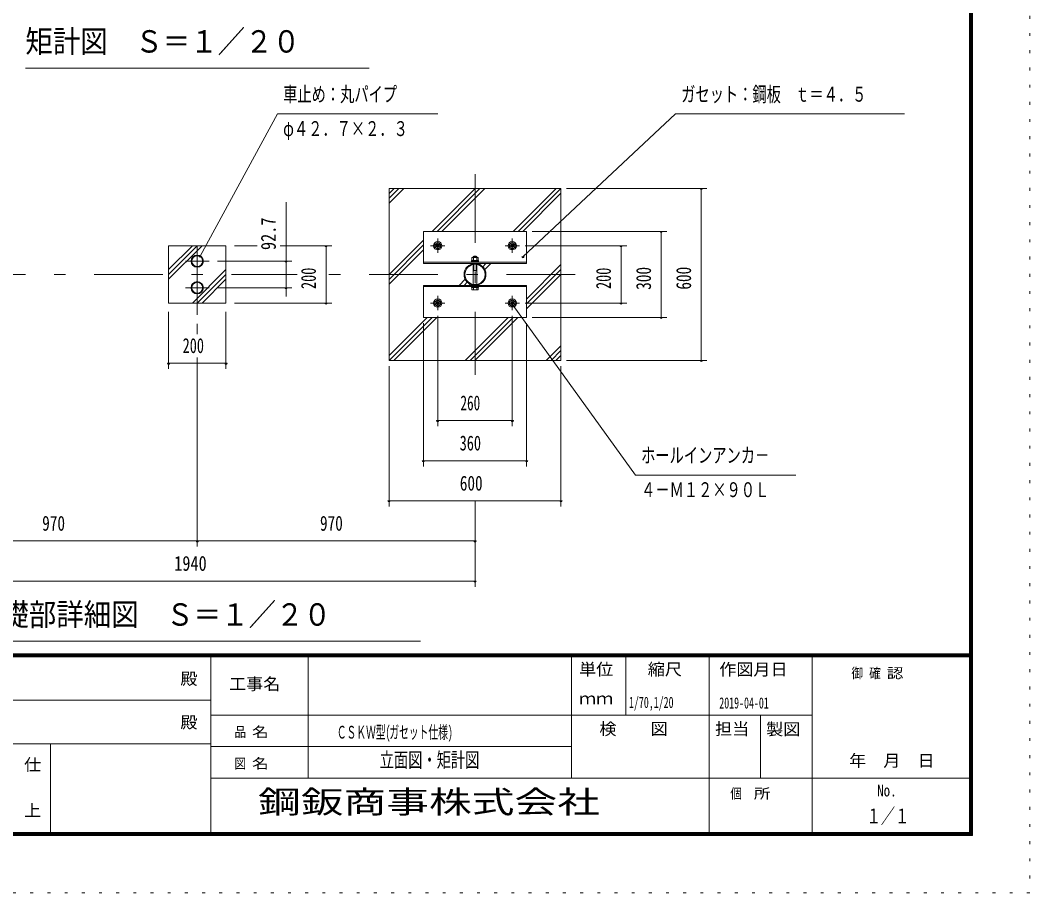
# Model space of a CAD drawing. Units: millimetres, scale not verified, with parts at other scales. Extents: x -30294 to 30299, y -14700 to 14700.
# Drawn here: x 17961 to 30299, y -14700 to -4042 of the extents above; entities that cross this region are included whole.
import ezdxf
from ezdxf.enums import TextEntityAlignment as Align

# ---------------------------------------------------------------- set-up
doc = ezdxf.new("R2010")
doc.units = ezdxf.units.MM
doc.header["$LTSCALE"] = 70
doc.linetypes.add('USER3', pattern=[24, 12, -5, 2, -5])
doc.linetypes.add('USER4', pattern=[3, 0.5, -2.5])
doc.layers.add('0-1_0-F', color=7, linetype='Continuous')
for name, color, linetype, lineweight in [('0-6_2-0BOLD', 7, 'Continuous', 18), ('0-8_2-2CENTER', 3, 'USER3', 18), ('0-9_2-4THIN', 4, 'Continuous', 18), ('0-A_2-5DIM', 3, 'Continuous', 18), ('0-B_2-6HATCH', 2, 'Continuous', 18), ('0-C_F-F', 5, 'Continuous', 18), ('0-D_F-E_J_ADD', 5, 'USER4', 18)]:
    doc.layers.add(name, color=color, linetype=linetype, lineweight=lineweight)
doc.styles.add('ＭＳ ゴシック', font='')
doc.styles.get('ＭＳ ゴシック').set_extended_font_data('MS Gothic')

msp = doc.modelspace()

# ---------------------------------------------------------------- linework, layer by layer
at = {"layer": '0-6_2-0BOLD'}
for p, q in [((24149.06, -6997.82), (22889.06, -6997.82)), ((23475.31, -6997.82), (23475.31, -6986.62)), ((23478.65, -6976.12), (23478.65, -6944.65)), ((23498.06, -6929.57), (23540.06, -6929.57)), ((23498.06, -7269.03), (23498.06, -7025.17)), ((23498.86, -6944.65), (23498.86, -6976.12)), ((23519.06, -6976.12), (23508.57, -6986.62)), ((23519.06, -6986.62), (23529.56, -6976.12)), ((23539.27, -6976.12), (23539.27, -6944.65)), ((23540.07, -6941.12), (23540.07, -6929.57)), ((23540.07, -7025.17), (23540.07, -7269.03)), ((23561.76, -6986.62), (23561.76, -6976.12)), ((23498.06, -7097.57), (23540.07, -7097.57)), ((22889.06, -7296.37), (24149.06, -7296.37)), ((23498.86, -7307.57), (23498.86, -7332.04)), ((23539.27, -7307.57), (23539.27, -7332.04)), ((23562.81, -7307.57), (23562.81, -7296.37))]:
    msp.add_line(p, q, dxfattribs=at)
for points in [[(24569.06, -8197.1), (22469.06, -8197.1), (22469.06, -6097.09), (24569.06, -6097.09)], [(24149.06, -7013.57), (24149.06, -6621.57), (22889.06, -6621.57), (22889.06, -7013.57)], [(23029.06, -6817.3), (23029.06, -6776.89), (23064.06, -6756.68), (23099.06, -6776.89), (23099.06, -6817.3), (23064.07, -6837.51)], [(23939.06, -6817.3), (23974.07, -6837.51), (24009.06, -6817.3), (24009.06, -6776.89), (23974.06, -6756.68), (23939.06, -6776.89)], [(20474.06, -7497.1), (20474.06, -6797.1), (19774.06, -6797.1), (19774.06, -7497.1)], [(24149.06, -7280.62), (22889.06, -7280.62), (22889.06, -7672.62), (24149.06, -7672.62)], [(23029.06, -7476.89), (23029.06, -7517.3), (23064.06, -7537.51), (23099.06, -7517.3), (23099.06, -7476.89), (23064.07, -7456.68)], [(23939.06, -7476.89), (23974.07, -7456.68), (24009.06, -7476.89), (24009.06, -7517.3), (23974.06, -7537.51), (23939.06, -7517.3)]]:
    msp.add_lwpolyline(points, close=True, dxfattribs=at)
for points in [[(23475.31, -6986.62), (23562.81, -6986.62), (23562.81, -6997.82)], [(23561.76, -6976.12), (23476.36, -6976.12), (23476.36, -6986.62)], [(23478.65, -6944.65), (23484.76, -6941.12), (23553.37, -6941.12), (23559.48, -6944.65), (23559.48, -6976.12)], [(23540.06, -6929.57), (23533.06, -6922.57), (23505.06, -6922.57), (23498.06, -6929.57), (23498.06, -6941.12)], [(23562.81, -7307.57), (23475.31, -7307.57), (23475.31, -7296.37)], [(23478.65, -7307.57), (23478.65, -7332.04), (23484.76, -7335.57), (23553.37, -7335.57)], [(23553.37, -7335.57), (23559.48, -7332.04), (23559.48, -7307.57)]]:
    msp.add_lwpolyline(points, dxfattribs=at)
for centre, radius in [((23064.06, -6797.09), 50.75), ((23064.06, -6797.09), 34.3), ((23064.06, -6797.09), 15.4), ((23974.06, -6797.09), 50.75), ((23974.06, -6797.09), 34.3), ((23974.06, -6797.09), 15.4), ((20124.06, -6984.87), 74.72), ((20124.06, -6984.87), 66.67), ((23519.06, -7147.1), 133.53), ((23519.06, -7147.1), 123.72), ((20124.06, -7309.32), 74.72), ((20124.06, -7309.32), 66.67), ((23064.06, -7497.1), 50.75), ((23064.06, -7497.1), 34.3), ((23064.06, -7497.1), 15.4), ((23974.06, -7497.1), 50.75), ((23974.06, -7497.1), 34.3), ((23974.06, -7497.1), 15.4)]:
    msp.add_circle(centre, radius, dxfattribs=at)
for centre, radius, start, end in [((23488.75, -6957.33), 16.21, 51.45377, 90), ((23519.06, -7000.69), 59.57, 70.16867, 109.82912), ((23549.38, -6957.34), 16.22, 90, 128.53143), ((23488.75, -7319.36), 16.21, 270, 308.54623), ((23519.06, -7276), 59.57, 250.17088, 289.83133), ((23549.38, -7319.35), 16.22, 231.46857, 270)]:
    msp.add_arc(centre, radius, start, end, dxfattribs=at)
at = {"layer": '0-8_2-2CENTER'}
for p, q in [((23519.06, -5922.1), (23519.06, -8372.1)), ((20124.06, -7642.07), (20124.06, -6652.12)), ((23064.06, -6709.6), (23064.06, -6884.6)), ((23974.06, -6709.6), (23974.06, -6884.6)), ((22976.56, -6797.09), (23151.56, -6797.09)), ((23886.56, -6797.09), (24061.56, -6797.09)), ((19979.33, -6984.87), (20268.79, -6984.87)), ((15504.07, -7147.1), (21344.86, -7147.1)), ((24744.05, -7147.1), (21629.05, -7147.1)), ((20268.79, -7309.32), (19979.33, -7309.32)), ((23151.56, -7497.1), (22976.56, -7497.1)), ((23064.06, -7584.6), (23064.06, -7409.6)), ((24061.56, -7497.1), (23886.56, -7497.1)), ((23974.06, -7584.6), (23974.06, -7409.6))]:
    msp.add_line(p, q, dxfattribs=at)
at = {"layer": '0-9_2-4THIN'}
for p, q in [((23503.66, -6923.97), (23503.66, -6941.12)), ((23534.46, -6941.12), (23534.46, -6923.97))]:
    msp.add_line(p, q, dxfattribs=at)
for points in [[(23503.66, -7024.33), (23503.66, -7097.57), (23498.06, -7107.28)], [(23540.07, -7107.28), (23534.46, -7097.57), (23534.46, -7024.33)]]:
    msp.add_lwpolyline(points, dxfattribs=at)
for centre in [(23064.06, -6797.09), (23974.06, -6797.09), (23064.06, -7497.1), (23974.06, -7497.1)]:
    msp.add_circle(centre, 21, dxfattribs=at)
at = {"layer": '0-A_2-5DIM'}
for p, q in [((22224.06, -4627.1), (18024.06, -4627.1)), ((26354.06, -6097.09), (24639.06, -6097.09)), ((26298.05, -6097.09), (26270.05, -6097.09)), ((26284.05, -6097.09), (26284.05, -8197.1)), ((21209.06, -7416.2), (21209.06, -6263.87)), ((25864.06, -6622.1), (24219.06, -6622.1)), ((25808.05, -6622.1), (25780.05, -6622.1)), ((25794.05, -7672.09), (25794.05, -6622.1)), ((20855, -6797.1), (20579.05, -6797.1)), ((21139.05, -6797.1), (21769.06, -6797.1)), ((21713.06, -6797.1), (21685.06, -6797.1)), ((21699.06, -6797.1), (21699.06, -7497.1)), ((24131.56, -6797.09), (25374.06, -6797.09)), ((25318.05, -6797.1), (25290.05, -6797.1)), ((25304.05, -6797.09), (25304.05, -7497.1)), ((20173.66, -6924.2), (20145.66, -6924.2)), ((20373.78, -6984.87), (21279.06, -6984.87)), ((21223.06, -6984.87), (21195.06, -6984.87)), ((24117.76, -6931.72), (24089.76, -6931.72)), ((21279.06, -7309.32), (20373.78, -7309.32)), ((21223.06, -7309.32), (21195.06, -7309.32)), ((21769.06, -7497.1), (20579.05, -7497.1)), ((21713.06, -7497.1), (21685.06, -7497.1)), ((23997.33, -7524.72), (23969.33, -7524.72)), ((25374.06, -7497.1), (24131.56, -7497.1)), ((25318.05, -7497.1), (25290.05, -7497.1)), ((19774.06, -8302.1), (19774.06, -7602.1)), ((20474.06, -7602.1), (20474.06, -8302.1)), ((20124.06, -7752.45), (20124.06, -7878.52)), ((22889.06, -7742.62), (22889.06, -9492.09)), ((23064.06, -9002.09), (23064.06, -7654.6)), ((23974.06, -9002.09), (23974.06, -7654.6)), ((24149.06, -9492.09), (24149.06, -7742.62)), ((24219.06, -7672.09), (25864.06, -7672.09)), ((25808.05, -7672.09), (25780.05, -7672.09)), ((19788.06, -8232.1), (19760.06, -8232.1)), ((20474.06, -8232.1), (19774.06, -8232.1)), ((20124.06, -8162.09), (20124.06, -10472.1)), ((20488.06, -8232.1), (20460.06, -8232.1)), ((26354.06, -8197.1), (24639.06, -8197.1)), ((26298.05, -8197.1), (26270.05, -8197.1)), ((22469.06, -9982.1), (22469.06, -8267.09)), ((24569.06, -8267.09), (24569.06, -9982.1)), ((23078.06, -8932.1), (23050.06, -8932.1)), ((23064.06, -8932.1), (23974.06, -8932.1)), ((23988.06, -8932.1), (23960.06, -8932.1)), ((22903.06, -9422.1), (22875.06, -9422.1)), ((22889.06, -9422.1), (24149.06, -9422.1)), ((24163.06, -9422.1), (24135.06, -9422.1)), ((22483.06, -9912.1), (22455.06, -9912.1)), ((24569.06, -9912.1), (22469.06, -9912.1)), ((23519.06, -10962.1), (23519.06, -9912.1)), ((24583.06, -9912.1), (24555.06, -9912.1)), ((16729.06, -10402.1), (23519.06, -10402.1)), ((20138.06, -10402.1), (20110.06, -10402.1)), ((23533.06, -10402.1), (23505.06, -10402.1)), ((23519.06, -10892.1), (16729.06, -10892.1)), ((23533.06, -10892.1), (23505.06, -10892.1)), ((17394.06, -11627.1), (22854.06, -11627.1))]:
    msp.add_line(p, q, dxfattribs=at)
for points in [[(20159.66, -6924.2), (21104.06, -5187.1), (23064.06, -5187.1)], [(24103.76, -6931.72), (25969.07, -5187.1), (28769.07, -5187.1)], [(23983.33, -7524.72), (25479.06, -9597.1), (27439.07, -9597.1)]]:
    msp.add_lwpolyline(points, dxfattribs=at)
for centre in [(26284.05, -6097.09), (25794.05, -6622.1), (21699.06, -6797.1), (25304.05, -6797.1), (20159.66, -6924.2), (21209.06, -6984.87), (24103.76, -6931.72), (21209.06, -7309.32), (21699.06, -7497.1), (23983.33, -7524.72), (25304.05, -7497.1), (25794.05, -7672.09), (19774.06, -8232.1), (20474.06, -8232.1), (26284.05, -8197.1), (23064.06, -8932.1), (23974.06, -8932.1), (22889.06, -9422.1), (24149.06, -9422.1), (22469.06, -9912.1), (24569.06, -9912.1), (20124.06, -10402.1), (23519.06, -10402.1), (23519.06, -10892.1)]:
    msp.add_arc(centre, 14, 180, 0, dxfattribs=at)
at = {"layer": '0-B_2-6HATCH'}
for p, q in [((22469.06, -6276.59), (22648.56, -6097.09)), ((22589.16, -6097.09), (22469.06, -6217.2)), ((22469.06, -6157.8), (22529.77, -6097.09)), ((22995.25, -6621.57), (23519.72, -6097.09)), ((23579.12, -6097.09), (23054.64, -6621.57)), ((23114.03, -6621.57), (23638.51, -6097.09)), ((23985.19, -6621.57), (24509.67, -6097.09)), ((24569.06, -6097.09), (24044.59, -6621.57)), ((24103.98, -6621.57), (24569.06, -6156.49)), ((22469.06, -7147.75), (22889.06, -6727.75)), ((20183.46, -6797.1), (19774.06, -7206.49)), ((19774.06, -7147.09), (20124.06, -6797.1)), ((20064.67, -6797.1), (19774.06, -7087.7)), ((22889.06, -6787.14), (22469.06, -7207.15)), ((22469.06, -7266.54), (22889.06, -6846.54)), ((23593.19, -7013.57), (23578.99, -7027.77)), ((23652.59, -7013.57), (23613.48, -7052.68)), ((23638.39, -7087.17), (23711.99, -7013.57)), ((24569.06, -7027.65), (24149.06, -7447.65)), ((20474.06, -7087.7), (20064.67, -7497.1)), ((20124.06, -7497.1), (20474.06, -7147.1)), ((24149.06, -7507.04), (24569.06, -7087.05)), ((24569.06, -7146.44), (24149.06, -7566.44)), ((20474.06, -7206.5), (20183.46, -7497.1)), ((23399.74, -7207.02), (23326.14, -7280.62)), ((23385.53, -7280.62), (23424.65, -7241.51)), ((23444.93, -7280.62), (23459.14, -7266.42)), ((22469.06, -8197.1), (22993.54, -7672.62)), ((22934.14, -7672.62), (22469.06, -8137.7)), ((23052.93, -7672.62), (22528.46, -8197.1)), ((23924.09, -7672.62), (23399.61, -8197.1)), ((23459.01, -8197.1), (23983.49, -7672.62)), ((24042.88, -7672.62), (23518.41, -8197.1)), ((24389.56, -8197.1), (24569.06, -8017.6)), ((24569.06, -8077), (24448.96, -8197.1)), ((24508.36, -8197.1), (24569.06, -8136.39))]:
    msp.add_line(p, q, dxfattribs=at)
at = {"layer": '0-C_F-F'}
for p, q in [((29564.17, -11781), (-10545.82, -11781)), ((-10545.82, -11784.5), (29564.17, -11784.5)), ((29564.17, -11788), (-10545.82, -11788)), ((-10545.82, -11791.5), (29564.17, -11791.5)), ((29564.17, -11795), (-10545.82, -11795)), ((-10545.82, -11798.5), (29564.17, -11798.5)), ((29564.17, -11802), (-10545.82, -11802)), ((-10545.82, -11805.5), (29564.17, -11805.5)), ((29564.17, -11809), (-10545.82, -11809)), ((-10545.82, -11812.5), (29564.17, -11812.5)), ((29564.17, -11816), (-10545.82, -11816)), ((20289.18, -11816), (20289.18, -14000)), ((21479.18, -13300), (21479.18, -11816)), ((24699.18, -13300), (24699.18, -11816)), ((25364.18, -11816), (25364.18, -12530)), ((26379.18, -14000), (26379.18, -11816)), ((27639.18, -14000), (27639.18, -11816)), ((20289.18, -12348), (14969.18, -12348)), ((27639.18, -12530), (20289.18, -12530)), ((27009.18, -12530), (27009.18, -13300)), ((14969.18, -12880), (20289.18, -12880)), ((18329.18, -12880), (18329.18, -14000)), ((20289.18, -12915), (24699.18, -12915)), ((20289.18, -13300), (29599.18, -13300))]:
    msp.add_line(p, q, dxfattribs=at)
for points in [[(29599.18, -14000), (-10580.82, -14000), (-10580.82, 14140), (29599.18, 14140)], [(29595.67, -13996.5), (-10577.32, -13996.5), (-10577.32, 14136.5), (29595.67, 14136.5)], [(29592.17, -13993), (29592.17, 14133), (-10573.82, 14133), (-10573.82, -13993)], [(29588.67, -13989.5), (-10570.32, -13989.5), (-10570.32, 14129.5), (29588.67, 14129.5)], [(29585.18, -13986), (29585.18, 14126), (-10566.82, 14126), (-10566.82, -13986)], [(29581.68, -13982.5), (-10563.32, -13982.5), (-10563.32, 14122.5), (29581.68, 14122.5)], [(29578.17, -13979), (29578.17, 14119), (-10559.82, 14119), (-10559.82, -13979)], [(29574.68, -13975.5), (-10556.32, -13975.5), (-10556.32, 14115.5), (29574.68, 14115.5)], [(29571.17, -13972), (-10552.82, -13972), (-10552.82, 14112), (29571.17, 14112)], [(29567.68, -13968.5), (-10549.32, -13968.5), (-10549.32, 14108.5), (29567.68, 14108.5)], [(29564.17, -13965), (29564.17, 14105), (-10545.82, 14105), (-10545.82, -13965)]]:
    msp.add_lwpolyline(points, close=True, dxfattribs=at)
at = {"layer": '0-D_F-E_J_ADD'}
msp.add_lwpolyline([(30299.18, -14700), (-11280.82, -14700), (-11280.82, 14700), (30299.18, 14700)], close=True, dxfattribs=at)

# ---------------------------------------------------------------- texts
at = {"layer": '0-1_0-F', "style": 'ＭＳ ゴシック'}
for s, height, width, p in [('1/70,1/20', 136.8, 0.65, (25400.83, -12483.38)), ('2019-04-01', 136.8, 0.65, (26504.18, -12490.3)), ('ＣＳＫＷ型(', 155, 0.55, (21829.18, -12862.5)), ('ガセット仕様)', 155, 0.55, (22472.16, -12862.5)), ('立面図・矩計図', 182.3, 0.7, (22354.18, -13222.63)), ('１／１', 182.3, 0.7, (28304.18, -13908.29))]:
    msp.add_text(s, height=height, dxfattribs=dict(at, width=width)).set_placement(p, align=Align.BOTTOM_LEFT)
at = {"layer": '0-A_2-5DIM', "color": 7, "style": 'ＭＳ ゴシック'}
for s, height, width, p in [('矩計図\u3000Ｓ＝１／２０', 273.5, 0.9, (18024.06, -4519.79)), ('車止め：丸パイプ', 182.3, 0.7, (21174.05, -5092.23)), ('ガセット：鋼板\u3000ｔ＝４．５', 182.3, 0.7, (26039.07, -5092.22)), ('φ４２．７×２．３', 182.3, 0.7, (21174.05, -5512.22)), ('200', 182.3, 0.7, (19945.89, -8162.09)), ('260', 182.3, 0.65, (23340.88, -8862.09)), ('360', 182.3, 0.7, (23331.86, -9352.09)), ('ホールインアンカ－', 182.3, 0.7, (25549.06, -9502.22)), ('600', 182.3, 0.75, (23333.06, -9842.09)), ('４－Ｍ１２×９０Ｌ', 182.3, 0.7, (25549.06, -9922.22)), ('970', 182.3, 0.75, (18229.41, -10332.1)), ('970', 182.3, 0.75, (21624.41, -10332.1)), ('1940', 182.3, 0.8, (19843, -10822.1)), ('基礎部詳細図\u3000Ｓ＝１／２０', 273.5, 0.9, (17394.06, -11519.79)), ('鋼鈑商事株式会社', 273.5, 1.4, (20867.68, -13808.88))]:
    msp.add_text(s, height=height, dxfattribs=dict(at, width=width)).set_placement(p, align=Align.BOTTOM_LEFT)
for s, width, p in [('92.7', 0.8, (21139.05, -6849.29)), ('200', 0.7, (21629.05, -7325.26)), ('200', 0.7, (25234.06, -7325.26)), ('300', 0.75, (25724.06, -7334.84)), ('600', 0.75, (26214.05, -7333.1))]:
    msp.add_text(s, height=182.3, rotation=90, dxfattribs=dict(at, width=width)).set_placement(p, align=Align.BOTTOM_LEFT)
at = {"layer": '0-C_F-F', "color": 7, "style": 'ＭＳ ゴシック'}
for s, height, width, p in [('単位', 145.9, 1.05, (24790.18, -12086.6)), ('縮尺', 145.9, 1.05, (25630.18, -12086.6)), ('作図月日', 145.9, 1.05, (26503.63, -12088.03)), ('御 ', 124, 0.85, (28119.03, -12116.2)), ('確 ', 124, 0.85, (28335.17, -12116.2)), ('認', 124, 1.2, (28551.31, -12116.2)), ('殿', 145.9, 1.05, (19918.18, -12202.1)), ('工事名', 145.9, 1.05, (20513.18, -12265.1)), ('ｍｍ', 145.9, 1.05, (24790.18, -12443.6)), ('殿', 145.9, 1.05, (19918.18, -12734.1)), ('品 ', 124, 0.85, (20577.93, -12834.5)), ('名', 124, 1.2, (20794.07, -12834.5)), ('検\u3000\u3000図', 145.9, 1.05, (25038.68, -12814.6)), ('担当', 145.9, 1.05, (26452.68, -12814.6)), ('製図', 145.9, 1.05, (27077.05, -12818.04)), ('仕', 145.9, 1.05, (18007.18, -13252.1)), ('図 ', 124, 0.85, (20577.93, -13219.5)), ('名', 124, 1.2, (20794.07, -13219.5)), ('\u3000年\u3000月\u3000日', 145.9, 1.05, (27882.41, -13202.3)), ('個  ', 124, 0.85, (26638.18, -13587)), ('所', 124, 1.2, (26926.37, -13587)), ('No.', 145.9, 0.8, (28433.68, -13567.1)), ('上', 145.9, 1.05, (18007.18, -13812.1))]:
    msp.add_text(s, height=height, dxfattribs=dict(at, width=width)).set_placement(p, align=Align.BOTTOM_LEFT)

doc.saveas('drawing.dxf')
